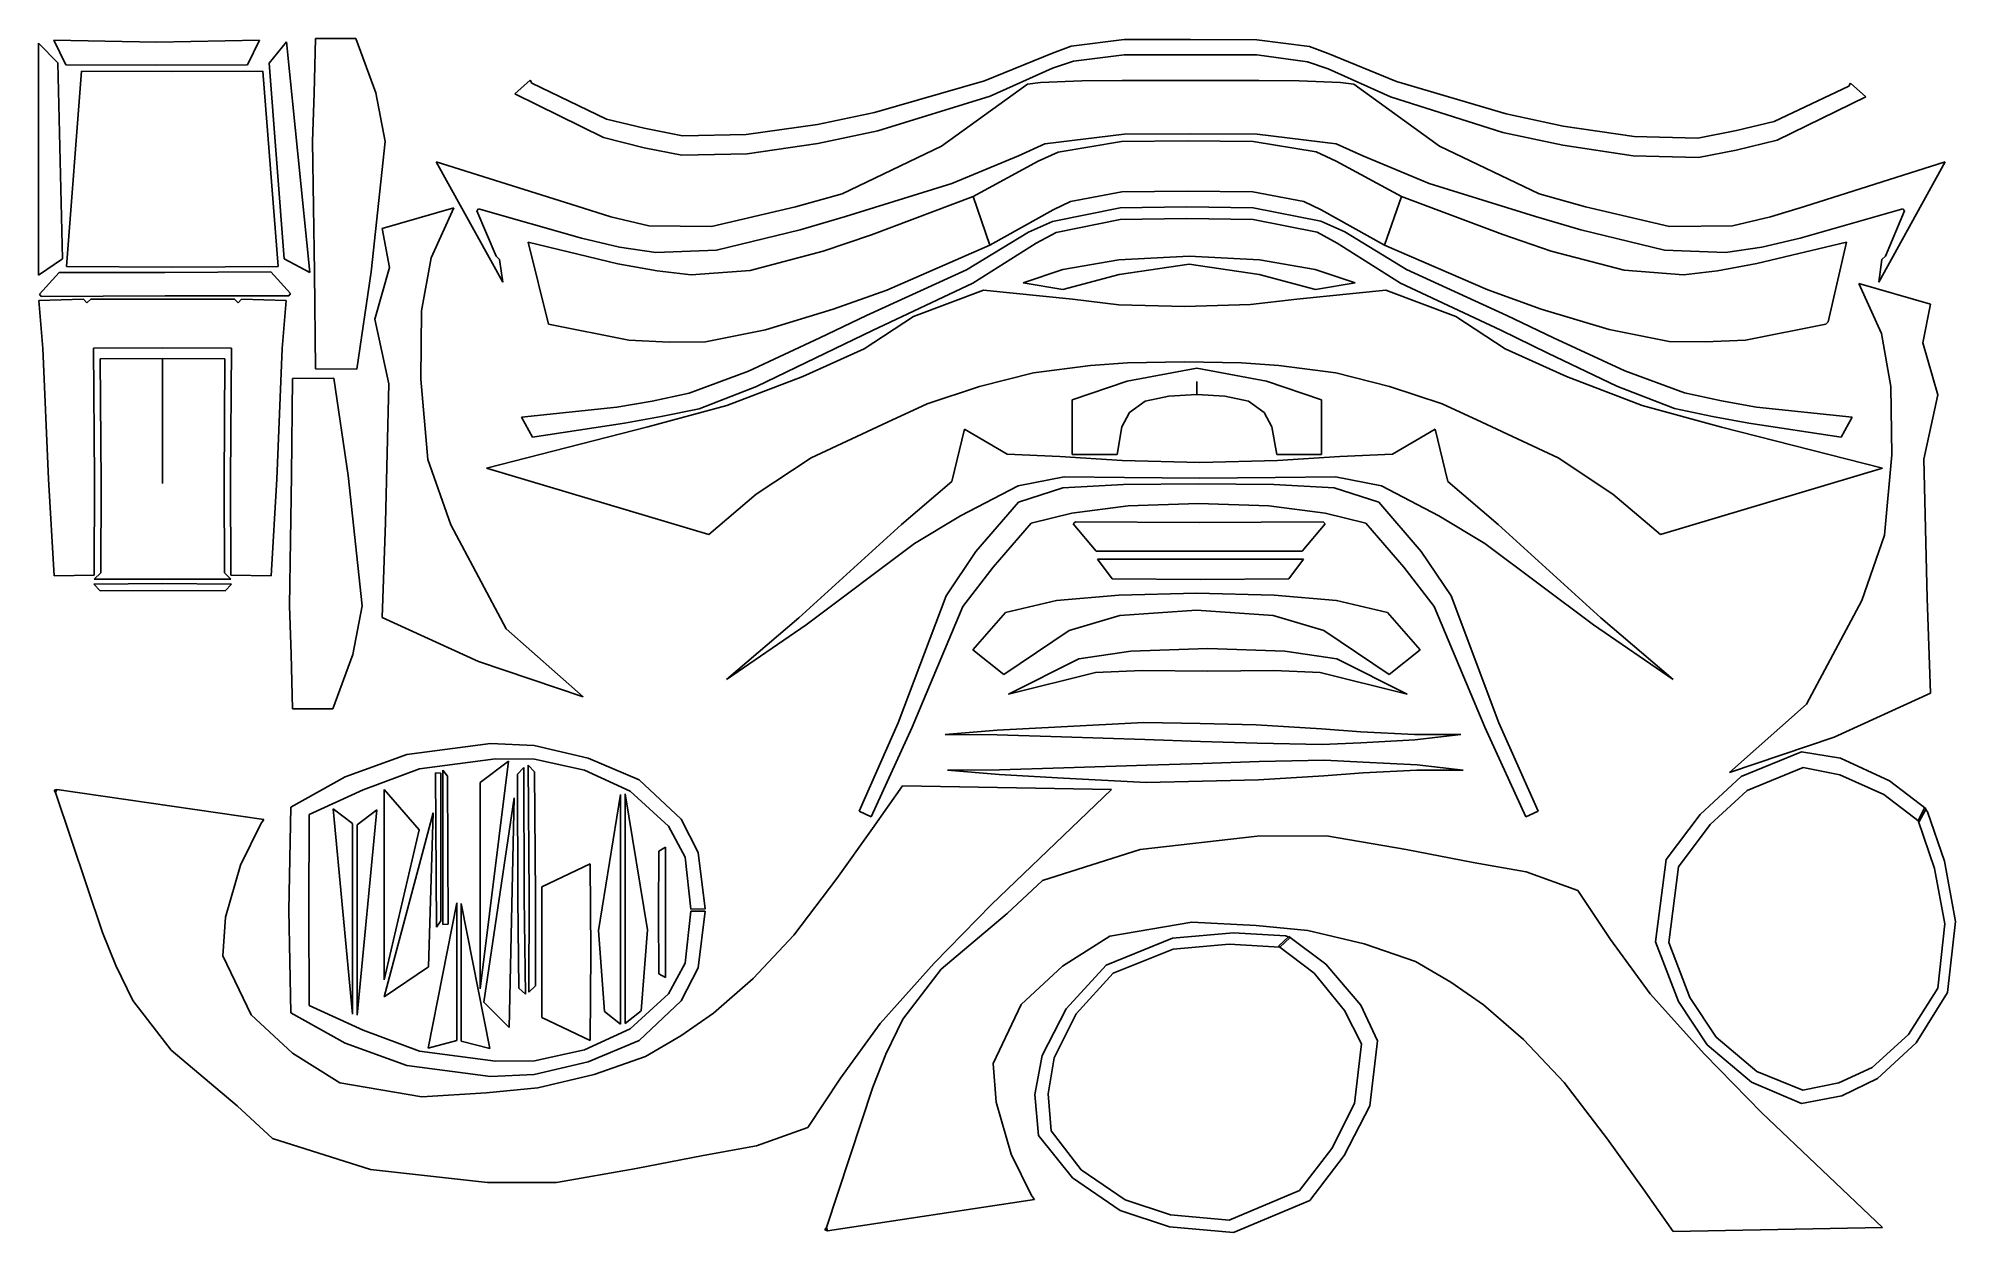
# Model space of a CAD drawing. Extents: x 2 to 1207, y 1 to 752.
import ezdxf

# ---------------------------------------------------------------- set-up
doc = ezdxf.new("R2010")
doc.units = 0

msp = doc.modelspace()

# ---------------------------------------------------------------- linework, layer by layer
at = {"layer": 'CutLine', "color": 8, "linetype": 'CONTINUOUS'}
for p, q in [((13.727747, 736.276398), (1.503684, 748.600555)), ((1.503684, 748.600555), (1.503684, 602.713719)), ((75.880804, 749.217521), (11.192014, 750.532103)), ((11.192014, 750.532103), (18.850086, 734.954346)), ((140.570117, 750.49616), (75.880804, 749.217521)), ((132.903985, 734.924183), (140.570117, 750.49616)), ((157.498151, 749.452456), (146.575668, 735.963371)), ((172.221324, 604.335912), (157.498151, 749.452456)), ((175.720618, 751.56308), (174.975516, 717.16555)), ((201.054576, 751.661287), (175.720618, 751.56308)), ((213.596575, 717.377644), (201.054576, 751.661287)), ((684.214959, 750.972755), (650.94867, 746.835082)), ((725.898432, 750.936961), (684.214959, 750.972755)), ((767.581822, 750.790463), (725.898432, 750.936961)), ((800.829707, 746.507299), (767.581822, 750.790463)), ((16.620349, 613.081245), (13.727747, 736.276398)), ((146.575668, 735.963371), (156.098572, 613.110629)), ((639.24277, 742.432877), (596.348492, 725.022137)), ((639.234108, 732.957168), (652.251388, 737.300574)), ((650.94867, 746.835082), (639.24277, 742.432877)), ((652.251388, 737.300574), (684.114135, 741.374657)), ((684.114135, 741.374657), (725.877509, 741.294432)), ((725.877509, 741.294432), (767.640673, 741.192017)), ((767.640673, 741.192017), (799.485292, 736.978259)), ((799.485292, 736.978259), (812.483485, 732.577948)), ((812.516257, 742.053929), (800.829707, 746.507299)), ((855.333942, 724.455718), (812.516257, 742.053929)), ((18.850044, 734.954346), (75.876818, 734.815044)), ((28.694788, 730.996222), (19.143574, 608.13782)), ((85.711506, 730.866921), (28.684731, 731.006223)), ((75.876818, 734.815044), (132.903985, 734.924183)), ((142.738672, 730.97606), (85.711506, 730.866921)), ((152.261577, 608.123319), (142.738672, 730.97606)), ((310.749099, 725.28415), (301.08755, 716.864942)), ((311.796445, 723.443367), (310.749099, 725.28415)), ((358.677581, 700.894751), (311.796445, 723.443367)), ((596.348492, 725.022137), (527.126149, 705.023648)), ((599.99429, 715.32767), (639.234108, 732.957168)), ((631.676682, 723.869311), (623.360558, 722.911983)), ((657.682484, 725.011493), (631.676682, 723.869311)), ((683.002623, 725.157023), (657.682484, 725.011493)), ((725.949396, 725.142253), (683.002623, 725.157023)), ((768.896168, 725.157009), (725.949396, 725.142253)), ((794.216142, 725.011482), (768.896168, 725.157009)), ((820.221931, 723.869309), (794.216142, 725.011482)), ((812.483485, 732.577948), (851.645792, 714.777292)), ((828.538172, 722.911983), (820.221931, 723.869309)), ((924.468215, 704.154531), (855.333942, 724.455718)), ((1140.950791, 723.443367), (1139.894575, 721.607603)), ((1150.570291, 714.97732), (1140.950791, 723.443367)), ((174.975516, 717.16555), (173.864027, 686.774239)), ((219.561202, 686.695626), (213.596575, 717.377644)), ((301.08755, 716.864942), (356.737854, 689.282787)), ((529.273381, 693.411884), (599.99429, 715.32767)), ((623.360558, 722.911983), (569.418026, 683.802897)), ((882.480589, 683.802563), (828.538172, 722.911983)), ((851.645792, 714.777292), (922.270188, 692.552273)), ((1139.894575, 721.607603), (1092.908801, 699.286089)), ((1094.786114, 687.667164), (1150.570291, 714.97732)), ((382.410194, 695.123419), (358.677581, 700.894751)), ((527.126149, 705.023648), (491.337138, 697.516803)), ((960.224038, 696.491166), (924.468215, 704.154531)), ((1092.908801, 699.286089), (1069.14072, 693.620517)), ((356.737854, 689.282787), (382.460032, 682.880016)), ((406.601897, 690.361307), (382.410194, 695.123419)), ((446.580818, 691.252006), (406.601897, 690.361307)), ((491.337138, 697.516803), (446.580818, 691.252006)), ((491.520951, 685.474289), (529.273381, 693.411884)), ((634.387288, 685.28208), (684.101827, 691.495612)), ((723.844951, 687.155894), (682.446794, 686.822913)), ((684.101827, 691.495612), (725.949392, 691.557124)), ((765.243223, 686.837439), (723.844951, 687.155894)), ((725.949392, 691.557124), (767.796796, 691.495605)), ((767.796796, 691.495605), (817.511335, 685.282074)), ((922.270188, 692.552273), (959.987547, 684.449553)), ((1004.952497, 690.030384), (960.224038, 696.491166)), ((1044.927155, 688.964565), (1004.952497, 690.030384)), ((1069.14072, 693.620517), (1044.927155, 688.964565)), ((1069.036049, 681.377526), (1094.786114, 687.667164)), ((173.864027, 686.774239), (175.080278, 604.664286)), ((210.801572, 604.794839), (219.561202, 686.695626)), ((382.460032, 682.880016), (406.159781, 678.205708)), ((406.159781, 678.205708), (447.180997, 679.080891)), ((447.180997, 679.080891), (491.520951, 685.474289)), ((569.418026, 683.802897), (506.846169, 653.987992)), ((575.934183, 660.357169), (617.728906, 677.816518)), ((617.728906, 677.816518), (634.387288, 685.28208)), ((642.708899, 680.184404), (630.140323, 674.457889)), ((682.446794, 686.822913), (642.708899, 680.184404)), ((804.983294, 680.212881), (765.243223, 686.837439)), ((817.553868, 674.490803), (804.983294, 680.212881)), ((817.511335, 685.282074), (834.169742, 677.816512)), ((834.169742, 677.816512), (875.964448, 660.357159)), ((945.052504, 653.987641), (882.480589, 683.802563)), ((959.987547, 684.449553), (1004.298998, 677.862016)), ((1004.298998, 677.862016), (1045.316042, 676.806792)), ((1045.316042, 676.806792), (1069.036049, 681.377526)), ((340.181983, 646.036058), (251.576678, 673.993106)), ((251.576678, 673.993106), (293.47201, 598.27609)), ((630.140323, 674.457889), (589.215548, 652.13706)), ((858.486614, 652.184399), (817.553868, 674.490803)), ((1200.441091, 674.03475), (1111.888407, 645.997489)), ((1158.597222, 598.30274), (1200.441091, 674.03475)), ((506.846169, 653.987992), (477.610517, 645.774809)), ((508.986663, 639.562411), (575.934183, 660.357169)), ((589.215548, 652.13706), (525.324232, 628.184155)), ((650.516315, 649.052403), (682.633803, 655.094667)), ((682.633803, 655.094667), (723.850348, 655.492823)), ((723.850348, 655.492823), (765.067191, 655.109138)), ((765.067191, 655.109138), (797.186952, 649.07816)), ((922.386377, 628.253959), (858.486614, 652.184399)), ((875.964448, 660.357159), (942.911918, 639.562047)), ((974.288195, 645.774719), (945.052504, 653.987641)), ((262.80837, 644.981182), (217.705758, 632.04821)), ((248.509919, 613.67064), (262.80837, 644.981182)), ((277.185462, 643.100023), (278.245367, 644.36629)), ((289.262108, 614.642368), (277.185462, 643.100023)), ((278.245367, 644.36629), (342.911294, 626.007862)), ((361.498726, 639.391759), (340.181983, 646.036058)), ((385.292753, 633.729837), (361.498726, 639.391759)), ((477.610517, 645.774809), (424.751718, 633.294966)), ((480.499083, 631.226298), (508.986663, 639.562411)), ((599.777543, 621.613177), (639.559043, 643.751684)), ((681.68569, 645.089585), (639.052574, 636.593471)), ((639.559043, 643.751684), (650.516315, 649.052403)), ((723.477828, 645.713626), (681.68569, 645.089585)), ((765.270082, 645.108517), (723.477828, 645.713626)), ((807.907026, 636.631608), (765.270082, 645.108517)), ((797.186952, 649.07816), (808.145948, 643.78129)), ((808.145948, 643.78129), (847.935408, 621.656789)), ((942.911918, 639.562047), (971.399621, 631.226209)), ((1027.173496, 633.288249), (974.288195, 645.774719)), ((1090.574453, 639.347648), (1066.771039, 633.689468)), ((1111.888407, 645.997489), (1090.574453, 639.347648)), ((1109.19105, 625.967477), (1173.839669, 644.386358)), ((1174.900814, 643.121127), (1162.827934, 614.661554)), ((1173.839669, 644.386358), (1174.900814, 643.121127)), ((217.705758, 632.04821), (222.393247, 607.621972)), ((424.751718, 633.294966), (385.292753, 633.729837)), ((427.990872, 618.407283), (480.499083, 631.226298)), ((525.324232, 628.184155), (495.033208, 617.79543)), ((624.113238, 629.880175), (585.165827, 606.174605)), ((639.052574, 636.593471), (624.113238, 629.880175)), ((628.931993, 622.922542), (641.488448, 629.660014)), ((641.488448, 629.660014), (681.71716, 637.736264)), ((681.71716, 637.736264), (723.479333, 638.353267)), ((723.479333, 638.353267), (765.241945, 637.75549)), ((765.241945, 637.75549), (805.474284, 629.697042)), ((805.474284, 629.697042), (818.033754, 622.965233)), ((822.849534, 629.925024), (807.907026, 636.631608)), ((861.807486, 606.236943), (822.849534, 629.925024)), ((952.680963, 617.875873), (922.386377, 628.253959)), ((971.399621, 631.226209), (1023.931911, 618.401459)), ((1066.771039, 633.689468), (1027.173496, 633.288249)), ((365.801233, 609.937564), (309.550292, 623.547705)), ((309.550292, 623.547705), (322.324868, 571.891808)), ((342.911294, 626.007862), (366.975903, 620.354311)), ((366.975903, 620.354311), (389.767456, 617.02389)), ((389.767456, 617.02389), (427.990872, 618.407283)), ((495.033208, 617.79543), (449.128293, 605.692343)), ((534.937414, 593.390882), (599.777543, 621.613177)), ((589.013288, 597.611108), (628.931993, 622.922542)), ((818.033754, 622.965233), (857.963802, 597.671742)), ((847.935408, 621.656789), (912.785399, 593.45731)), ((998.590166, 605.788976), (952.680963, 617.875873)), ((1023.931911, 618.401459), (1062.304162, 616.982036)), ((1062.304162, 616.982036), (1085.128263, 620.305847)), ((1138.348799, 623.547705), (1082.08428, 610.005289)), ((1085.128263, 620.305847), (1109.19105, 625.967477)), ((1126.927456, 573.415362), (1138.348799, 623.547705)), ((1.503684, 602.713719), (16.620349, 613.081245)), ((14.565424, 604.40456), (2.224261, 590.851152)), ((81.125647, 604.404235), (14.565424, 604.40456)), ((19.143574, 608.13782), (85.702498, 607.721792)), ((147.684727, 604.805762), (81.125647, 604.404235)), ((85.702498, 607.721792), (152.261577, 608.123319)), ((160.105771, 591.290716), (147.684727, 604.805762)), ((156.098572, 613.110629), (172.221324, 604.335912)), ((175.080278, 604.664286), (175.720618, 543.776516)), ((201.75057, 543.559167), (210.801572, 604.794839)), ((222.393247, 607.621972), (213.068844, 575.109386)), ((242.486239, 580.287772), (248.509919, 613.67064)), ((291.434377, 612.580091), (289.262108, 614.642368)), ((293.47201, 598.27609), (291.434377, 612.580091)), ((390.489724, 605.46891), (365.801233, 609.937564)), ((411.975115, 602.855603), (390.489724, 605.46891)), ((449.128293, 605.692343), (411.975115, 602.855603)), ((585.165827, 606.174605), (522.239898, 577.289947)), ((645.70487, 606.244561), (620.665412, 597.939332)), ((645.657197, 593.787809), (681.028568, 603.065632)), ((680.881728, 612.423487), (645.70487, 606.244561)), ((725.048172, 614.66019), (680.881728, 612.423487)), ((681.028568, 603.065632), (725.048174, 609.565617)), ((769.214457, 612.423518), (725.048172, 614.66019)), ((725.048174, 609.565617), (769.067645, 603.065382)), ((769.067645, 603.065382), (804.439107, 593.787774)), ((804.391473, 606.24457), (769.214457, 612.423518)), ((829.430778, 597.939332), (804.391473, 606.24457)), ((924.746504, 577.380709), (861.807486, 606.236943)), ((1035.809504, 602.95308), (998.590166, 605.788976)), ((1057.348072, 605.557752), (1035.809504, 602.95308)), ((1082.08428, 610.005289), (1057.348072, 605.557752)), ((1160.65507, 612.600435), (1158.597222, 598.30274)), ((1162.827934, 614.661554), (1160.65507, 612.600435)), ((2.224261, 590.851152), (3.313257, 589.411406)), ((159.02603, 589.841234), (160.105771, 591.290716)), ((501.342192, 581.308611), (534.937414, 593.390882)), ((525.979838, 567.974151), (589.013288, 597.611108)), ((595.731124, 593.240549), (551.764454, 576.85643)), ((651.708598, 587.63987), (595.731124, 593.240549)), ((620.665412, 597.939332), (645.657197, 593.787809)), ((848.704207, 593.239983), (792.726671, 587.639932)), ((804.439107, 593.787774), (829.430778, 597.939332)), ((892.670104, 576.853885), (848.704207, 593.239983)), ((857.963802, 597.671742), (921.010671, 568.063214)), ((912.785399, 593.45731), (946.384845, 581.386848)), ((1191.123833, 584.534423), (1146.021237, 597.467332)), ((1146.021237, 597.467332), (1160.319736, 566.156771)), ((29.958368, 587.623633), (1.818696, 586.83532)), ((1.818696, 586.83532), (4.424441, 556.535549)), ((3.313257, 589.411406), (81.168838, 589.795714)), ((31.993926, 585.421611), (29.958368, 587.623633)), ((34.483528, 587.740065), (31.993926, 585.421611)), ((79.609138, 587.644463), (34.483528, 587.740065)), ((124.734911, 587.740063), (79.609138, 587.644463)), ((81.168838, 589.795714), (159.02603, 589.841234)), ((127.224674, 585.421616), (124.734911, 587.740063)), ((129.260068, 587.623644), (127.224674, 585.421616)), ((157.399904, 586.835325), (129.260068, 587.623644)), ((154.794002, 556.535548), (157.399904, 586.835325)), ((241.947729, 537.335986), (242.486239, 580.287772)), ((458.657508, 568.459619), (501.342192, 581.308611)), ((680.817641, 584.193094), (651.708598, 587.63987)), ((722.217619, 582.996977), (680.817641, 584.193094)), ((763.617584, 584.193328), (722.217619, 582.996977)), ((792.726671, 587.639932), (763.617584, 584.193328)), ((946.384845, 581.386848), (989.074078, 568.552894)), ((1186.43636, 560.108201), (1191.123833, 584.534423)), ((213.068844, 575.109386), (221.892644, 534.497613)), ((322.324868, 571.891808), (372.809944, 561.799195)), ((420.955721, 560.88603), (458.657508, 568.459619)), ((522.239898, 577.289947), (492.762277, 563.268908)), ((496.368057, 553.697674), (525.979838, 567.974151)), ((551.764454, 576.85643), (520.684942, 556.462103)), ((923.748716, 556.458124), (892.670104, 576.853885)), ((921.010671, 568.063214), (950.628911, 553.800083)), ((954.230424, 563.372922), (924.746504, 577.380709)), ((989.074078, 568.552894), (1026.778502, 560.992599)), ((1074.935931, 561.899866), (1125.433178, 571.913189)), ((1125.433178, 571.913189), (1126.927456, 573.415362)), ((4.424441, 556.535549), (7.845738, 474.487868)), ((36.280958, 556.841089), (79.60914, 557.036532)), ((36.893423, 474.583307), (36.280958, 556.841089)), ((79.60914, 557.036532), (122.937483, 556.841094)), ((122.937483, 556.841094), (122.325186, 474.583295)), ((151.372868, 474.487882), (154.794002, 556.535548)), ((372.809944, 561.799195), (398.160389, 560.713123)), ((398.160389, 560.713123), (420.955721, 560.88603)), ((492.762277, 563.268908), (447.94758, 542.477617)), ((520.684942, 556.462103), (482.077358, 539.04006)), ((962.354286, 539.031621), (923.748716, 556.458124)), ((999.055801, 542.601163), (954.230424, 563.372922)), ((1026.778502, 560.992599), (1049.574365, 560.822709)), ((1049.574365, 560.822709), (1074.935931, 561.899866)), ((1160.319736, 566.156771), (1166.34341, 532.773969)), ((1195.760729, 527.595576), (1186.43636, 560.108201)), ((79.61959, 550.266256), (40.391713, 550.099082)), ((40.391713, 550.099082), (40.96809, 471.901566)), ((118.822402, 550.099082), (79.594201, 550.266256)), ((79.594201, 550.266256), (79.607057, 471.835358)), ((79.607057, 471.835358), (79.61959, 550.266256)), ((118.246024, 471.901554), (118.822402, 550.099082)), ((175.720618, 543.776516), (201.75057, 543.559167)), ((447.94758, 542.477617), (410.666488, 528.625945)), ((453.112851, 532.728326), (496.368057, 553.697674)), ((627.126048, 541.245148), (663.017487, 545.88758)), ((663.017487, 545.88758), (686.37949, 547.627018)), ((729.918503, 544.181104), (686.157637, 536.121196)), ((686.37949, 547.627018), (722.217716, 548.328492)), ((722.217716, 548.328492), (758.056214, 547.633271)), ((773.679209, 536.120867), (729.918503, 544.181104)), ((758.056214, 547.633271), (781.418566, 545.897696)), ((781.418566, 545.897696), (817.310323, 541.259038)), ((950.628911, 553.800083), (993.893595, 532.850183)), ((1036.443959, 528.723995), (999.055801, 542.601163)), ((161.273302, 537.834286), (160.632861, 476.946535)), ((187.303267, 538.051664), (161.273302, 537.834286)), ((196.3543, 476.815988), (187.303267, 538.051664)), ((221.892644, 534.497613), (219.799707, 447.170693)), ((246.48631, 486.745707), (241.947729, 537.335986)), ((416.955388, 518.76862), (453.112851, 532.728326)), ((482.077358, 539.04006), (434.460364, 520.730876)), ((560.257407, 521.814129), (593.333183, 532.783892)), ((593.333183, 532.783892), (627.126048, 541.245148)), ((686.157637, 536.121196), (651.526754, 524.377524)), ((729.864195, 527.621702), (729.918501, 535.796168)), ((729.918501, 535.796168), (729.972805, 527.621702)), ((808.310239, 524.377524), (773.679209, 536.120867)), ((817.310323, 541.259038), (851.103151, 532.798155)), ((851.103151, 532.798155), (884.178519, 521.827202)), ((1009.968523, 520.714772), (962.354286, 539.031621)), ((993.893595, 532.850183), (1030.118737, 518.881208)), ((1166.34341, 532.773969), (1166.882037, 489.822472)), ((365.317677, 519.685994), (305.182551, 513.453225)), ((387.335002, 523.549401), (365.317677, 519.685994)), ((434.460364, 520.730876), (384.71733, 507.290797)), ((410.666488, 528.625945), (387.335002, 523.549401)), ((393.053956, 513.769869), (416.955388, 518.76862)), ((535.298063, 510.323335), (560.257407, 521.814129)), ((651.526754, 524.377524), (651.569174, 489.971951)), ((687.52121, 516.305575), (697.371745, 523.540842)), ((697.371745, 523.540842), (712.256508, 526.63068)), ((712.256508, 526.63068), (729.864195, 527.621702)), ((729.972805, 527.621702), (747.580331, 526.630674)), ((747.580331, 526.630674), (762.465253, 523.540832)), ((762.465253, 523.540832), (772.31579, 516.305567)), ((808.267835, 489.971951), (808.310239, 524.377524)), ((884.178519, 521.827202), (909.135601, 510.328312)), ((1059.708959, 507.265434), (1009.968523, 520.714772)), ((1030.118737, 518.881208), (1054.074142, 513.854393)), ((1059.817511, 523.622315), (1036.443959, 528.723995)), ((1081.857242, 519.733439), (1059.817511, 523.622315)), ((1141.986204, 513.438463), (1081.857242, 519.733439)), ((1186.936941, 486.9838), (1195.760729, 527.595576)), ((384.71733, 507.290797), (283.294141, 481.454103)), ((305.182551, 513.453225), (312.151971, 500.79686)), ((312.151971, 500.79686), (370.100531, 509.617546)), ((370.100531, 509.617546), (393.053956, 513.769869)), ((487.322521, 487.840598), (535.298063, 510.323335)), ((679.719753, 490.058355), (682.686165, 507.358564)), ((682.686165, 507.358564), (687.52121, 516.305575)), ((772.31579, 516.305567), (777.150836, 507.358557)), ((777.150836, 507.358557), (780.117093, 490.058347)), ((909.135601, 510.328312), (957.104902, 487.83918)), ((1054.074142, 513.854393), (1077.060054, 509.671742)), ((1161.090965, 481.454103), (1059.708959, 507.265434)), ((1077.060054, 509.671742), (1134.99702, 500.79686)), ((1134.99702, 500.79686), (1141.986204, 513.438463)), ((583.844791, 505.837121), (575.83775, 472.975261)), ((610.704814, 490.223397), (583.844791, 505.837121)), ((879.698587, 505.836961), (852.838481, 490.223592)), ((887.70526, 472.975039), (879.698587, 505.836961)), ((260.911345, 445.768726), (246.48631, 486.745707)), ((452.917546, 465.045289), (487.322521, 487.840598)), ((643.672556, 488.744443), (610.704814, 490.223397)), ((683.01323, 486.176727), (643.672556, 488.744443)), ((651.569174, 489.971951), (679.719753, 490.058355)), ((731.771659, 484.947927), (683.01323, 486.176727)), ((780.530102, 486.176634), (731.771659, 484.947927)), ((780.117093, 490.058347), (808.267835, 489.971951)), ((819.87072, 488.744675), (780.530102, 486.176634)), ((852.838481, 490.223592), (819.87072, 488.744675)), ((957.104902, 487.83918), (991.50552, 465.037281)), ((1166.882037, 489.822472), (1162.343389, 439.231876)), ((1189.029838, 399.656879), (1186.936941, 486.9838)), ((7.845738, 474.487868), (11.366125, 413.6986)), ((36.683235, 414.116381), (36.893423, 474.583307)), ((40.96809, 471.901566), (40.746547, 415.499622)), ((118.467568, 415.49961), (118.246024, 471.901554)), ((122.325186, 474.583295), (122.53537, 414.116373)), ((147.852315, 413.698604), (151.372868, 474.487882)), ((160.632861, 476.946535), (159.416779, 394.836559)), ((205.113816, 394.914894), (196.3543, 476.815988)), ((283.294141, 481.454103), (423.046974, 439.595834)), ((575.83775, 472.975261), (544.167918, 446.064345)), ((581.403393, 451.368803), (617.54454, 470.284573)), ((617.54454, 470.284573), (646.441573, 475.978877)), ((683.693409, 471.062066), (645.690155, 469.10821)), ((646.441573, 475.978877), (684.492513, 475.541933)), ((730.973271, 471.530781), (683.693409, 471.062066)), ((684.492513, 475.541933), (731.771671, 475.006998)), ((778.25299, 471.06176), (730.973271, 471.530781)), ((731.771671, 475.006998), (779.050691, 475.541898)), ((816.256199, 469.10821), (778.25299, 471.06176)), ((779.050691, 475.541898), (817.101566, 475.979104)), ((817.101566, 475.979104), (845.998722, 470.284595)), ((845.998722, 470.284595), (882.139496, 451.368662)), ((919.374896, 446.063894), (887.70526, 472.975039)), ((1021.3696, 439.579013), (1161.090965, 481.454103)), ((423.046974, 439.595834), (452.917546, 465.045289)), ((617.710184, 459.911207), (591.045154, 429.041075)), ((645.690155, 469.10821), (617.710184, 459.911207)), ((686.775849, 457.68763), (730.973261, 459.193089)), ((730.973261, 459.193089), (775.17051, 457.687559)), ((844.236265, 459.910985), (816.256199, 469.10821)), ((870.901404, 429.041284), (844.236265, 459.910985)), ((991.50552, 465.037281), (1021.3696, 439.579013)), ((219.799707, 447.170693), (217.705758, 387.488906)), ((544.167918, 446.064345), (479.624002, 387.204731)), ((552.477294, 434.047328), (581.403393, 451.368803)), ((601.891257, 419.168275), (625.744351, 446.80333)), ((625.744351, 446.80333), (651.349265, 453.154682)), ((651.349265, 453.154682), (686.775849, 457.68763)), ((653.515338, 447.628113), (652.229148, 446.454982)), ((652.229148, 446.454982), (666.565465, 429.195094)), ((731.371228, 447.312789), (653.515338, 447.628113)), ((809.227898, 447.601534), (731.371228, 447.312789)), ((775.17051, 457.687559), (810.597263, 453.154678)), ((796.158185, 429.194557), (810.512518, 446.429829)), ((810.512518, 446.429829), (809.227898, 447.601534)), ((810.597263, 453.154678), (836.202038, 446.803362)), ((836.202038, 446.803362), (860.055351, 419.16843)), ((882.139496, 451.368662), (911.065627, 434.046712)), ((983.918124, 387.203525), (919.374896, 446.063894)), ((295.706877, 380.398747), (260.911345, 445.768726)), ((484.176168, 382.897597), (552.477294, 434.047328)), ((911.065627, 434.046712), (979.365939, 382.896527)), ((1162.343389, 439.231876), (1147.918325, 398.254913)), ((591.045154, 429.041075), (572.185297, 401.093651)), ((666.565465, 429.195094), (731.361737, 429.215791)), ((732.179112, 424.146394), (667.382841, 424.125698)), ((667.382841, 424.125698), (676.582034, 411.726032)), ((731.363899, 429.21579), (796.156023, 429.195094)), ((796.973398, 424.125698), (732.181275, 424.146394)), ((787.795409, 411.700386), (796.973398, 424.125698)), ((889.761321, 401.093573), (870.901404, 429.041284)), ((11.366125, 413.6986), (36.683235, 414.116381)), ((40.746547, 415.499622), (36.66232, 411.512045)), ((36.66232, 411.512045), (79.606174, 411.538176)), ((79.60326, 411.538258), (122.550027, 411.512037)), ((122.550027, 411.512037), (118.465797, 415.499611)), ((122.53537, 414.116373), (147.852315, 413.698604)), ((582.80294, 394.417931), (601.891257, 419.168275)), ((676.582034, 411.726032), (732.191425, 411.286167)), ((732.191425, 411.286167), (787.799528, 411.699465)), ((860.055351, 419.16843), (879.143922, 394.417886)), ((79.668366, 408.788544), (36.340928, 408.468179)), ((36.340928, 408.468179), (40.441292, 404.221853)), ((40.441292, 404.221853), (79.668384, 404.521094)), ((122.995966, 408.468179), (79.668366, 408.788544)), ((79.668384, 404.521094), (118.895799, 404.221818)), ((118.895799, 404.221818), (122.995966, 408.468179)), ((572.185297, 401.093651), (542.149532, 321.22381)), ((641.658205, 398.175651), (609.517248, 390.691046)), ((680.935985, 401.571987), (641.658205, 398.175651)), ((729.697199, 402.685299), (680.935985, 401.571987)), ((778.458397, 401.571765), (729.697199, 402.685299)), ((817.73623, 398.175649), (778.458397, 401.571765)), ((849.877189, 390.691124), (817.73623, 398.175649)), ((919.797822, 321.224413), (889.761321, 401.093573)), ((1147.918325, 398.254913), (1113.122638, 332.885007)), ((1191.123833, 339.975047), (1189.029838, 399.656879)), ((159.416779, 394.836559), (160.528149, 364.445262)), ((199.149208, 364.233192), (205.113816, 394.914894)), ((217.705758, 387.488906), (278.276582, 359.730911)), ((479.624002, 387.204731), (434.216525, 348.417273)), ((550.872896, 318.490396), (582.80294, 394.417931)), ((609.517248, 390.691046), (589.127346, 367.249746)), ((649.672651, 379.277313), (681.44171, 388.675168)), ((681.44171, 388.675168), (729.697198, 392.170232)), ((729.697198, 392.170232), (777.952667, 388.674947)), ((777.952667, 388.674947), (809.721808, 379.2773)), ((870.267145, 367.249731), (849.877189, 390.691124)), ((879.143922, 394.417886), (911.074433, 318.490865)), ((1029.325252, 348.41573), (983.918124, 387.203525)), ((343.969161, 337.625275), (295.706877, 380.398747)), ((434.216525, 348.417273), (484.176168, 382.897597)), ((608.568212, 351.73632), (649.672651, 379.277313)), ((809.721808, 379.2773), (850.826291, 351.73632)), ((979.365939, 382.896527), (1029.325252, 348.41573)), ((160.528149, 364.445262), (161.273302, 330.047733)), ((186.607367, 329.949544), (199.149208, 364.233192)), ((589.127346, 367.249746), (608.568212, 351.73632)), ((688.486328, 366.323426), (655.701227, 361.555836)), ((736.84176, 367.923382), (688.486328, 366.323426)), ((785.197183, 366.323291), (736.84176, 367.923382)), ((817.982331, 361.555884), (785.197183, 366.323291)), ((850.826291, 351.73632), (870.267145, 367.249731)), ((278.276582, 359.730911), (343.969161, 337.625275)), ((655.701227, 361.555836), (611.572405, 339.178878)), ((611.572405, 339.178878), (666.147391, 352.8323)), ((666.147391, 352.8323), (695.428146, 354.193945)), ((695.428146, 354.193945), (736.841781, 353.646431)), ((736.841781, 353.646431), (778.255406, 354.194099)), ((778.255406, 354.194099), (807.536178, 352.832311)), ((807.536178, 352.832311), (862.111162, 339.178878)), ((862.111162, 339.178878), (817.982331, 361.555884)), ((1130.552932, 312.217465), (1191.123833, 339.975047)), ((161.273302, 330.047733), (186.607367, 329.949544)), ((1113.122638, 332.885007), (1064.860434, 290.111776)), ((542.149532, 321.22381), (517.506517, 265.747865)), ((525.094391, 262.212533), (550.872896, 318.490396)), ((604.267566, 316.627186), (571.711626, 313.938868)), ((571.711626, 313.938868), (604.412901, 313.667946)), ((644.55127, 318.818364), (604.267566, 316.627186)), ((604.412901, 313.667946), (644.860594, 312.514388)), ((696.569361, 321.55262), (644.55127, 318.818364)), ((732.084644, 320.760225), (696.569361, 321.55262)), ((767.161473, 319.973608), (732.084644, 320.760225)), ((808.270019, 317.414339), (767.161473, 319.973608)), ((832.963213, 315.637153), (808.270019, 317.414339)), ((866.842774, 313.848601), (832.963213, 315.637153)), ((895.830294, 313.938868), (866.842774, 313.848601)), ((867.002055, 310.619024), (895.830294, 313.938868)), ((911.074433, 318.490865), (936.853357, 262.213203)), ((944.441293, 265.748674), (919.797822, 321.224413)), ((285.811861, 308.265698), (233.289574, 301.298956)), ((313.259049, 306.977647), (285.811861, 308.265698)), ((347.164344, 298.929439), (313.259049, 306.977647)), ((644.860594, 312.514388), (697.097559, 310.785596)), ((697.097559, 310.785596), (732.222681, 309.589305)), ((732.222681, 309.589305), (767.730269, 308.374951)), ((767.730269, 308.374951), (808.750781, 307.608578)), ((808.750781, 307.608578), (833.000895, 308.753187)), ((833.000895, 308.753187), (867.002055, 310.619024)), ((1064.860434, 290.111776), (1130.552932, 312.217465)), ((1110.165324, 303.112418), (1072.039283, 287.528253)), ((1134.596784, 299.110671), (1110.165324, 303.112418)), ((233.289574, 301.298956), (194.456893, 287.322143)), ((205.777864, 279.024297), (241.074606, 292.349327)), ((241.074606, 292.349327), (288.94299, 298.527096)), ((254.636373, 289.664648), (251.242364, 289.819357)), ((251.242364, 289.819357), (251.768641, 192.840796)), ((254.636373, 196.661427), (254.636373, 289.664648)), ((258.689772, 287.701512), (255.801485, 291.506921)), ((255.801485, 291.506921), (255.801485, 194.514923)), ((297.203811, 297.210634), (279.313883, 283.680964)), ((279.313883, 153.892364), (297.203811, 297.210634)), ((288.94299, 298.527096), (313.532792, 298.433556)), ((306.802305, 293.261374), (302.689912, 289.026852)), ((307.053862, 211.001681), (306.802305, 293.261374)), ((313.543857, 290.504653), (309.387063, 294.695754)), ((309.387063, 294.695754), (309.999527, 212.437971)), ((313.532792, 298.433556), (344.913124, 291.402356)), ((314.124332, 212.307167), (313.543857, 290.504653)), ((344.913124, 291.402356), (373.71015, 278.323102)), ((379.301608, 285.485229), (347.164344, 298.929439)), ((605.836088, 291.690101), (573.135154, 291.419446)), ((573.135154, 291.419446), (605.690758, 288.731021)), ((646.283824, 292.844108), (605.836088, 291.690101)), ((698.520924, 294.573159), (646.283824, 292.844108)), ((733.646035, 295.768974), (698.520924, 294.573159)), ((769.153666, 296.98317), (733.646035, 295.768974)), ((810.174318, 297.74917), (769.153666, 296.98317)), ((809.693315, 287.943582), (834.386485, 289.720535)), ((834.424141, 296.604662), (810.174318, 297.74917)), ((834.386485, 289.720535), (868.266055, 291.509391)), ((868.425324, 294.73913), (834.424141, 296.604662)), ((868.266055, 291.509391), (897.253579, 291.419446)), ((897.253579, 291.419446), (868.425324, 294.73913)), ((1076.012208, 278.747284), (1111.084592, 293.082678)), ((1111.084592, 293.082678), (1134.119617, 288.448198)), ((1165.361395, 284.808085), (1134.596784, 299.110671)), ((13.101501, 279.425843), (11.372073, 278.900564)), ((11.372073, 278.900564), (12.37671, 277.481465)), ((12.37671, 277.481465), (41.892385, 189.383102)), ((143.235252, 260.358144), (13.101501, 279.425843)), ((194.456893, 287.322143), (160.181835, 268.213343)), ((171.685708, 263.575766), (205.777864, 279.024297)), ((218.915215, 279.42909), (218.915215, 159.59121)), ((241.016285, 254.031616), (218.915215, 279.42909)), ((259.194598, 194.688112), (258.689772, 287.701512)), ((279.313883, 283.680964), (279.313883, 153.892364)), ((302.689912, 289.026852), (302.930662, 210.82757)), ((373.71015, 278.323102), (397.78782, 256.228152)), ((405.57216, 260.59335), (379.301608, 285.485229)), ((544.769984, 281.570572), (525.950508, 254.750658)), ((676.275765, 279.425843), (544.769984, 281.570572)), ((600.749095, 207.036216), (676.275765, 279.425843)), ((605.690758, 288.731021), (645.974495, 286.539969)), ((645.974495, 286.539969), (697.992579, 283.806141)), ((697.992579, 283.806141), (733.507909, 284.598216)), ((733.507909, 284.598216), (768.584771, 285.384518)), ((768.584771, 285.384518), (809.693315, 287.943582)), ((1072.039283, 287.528253), (1046.392841, 263.585311)), ((1052.711634, 257.404404), (1076.012208, 278.747284)), ((1134.119617, 288.448198), (1161.868152, 276.242627)), ((1188.376431, 267.184444), (1165.361395, 284.808085)), ((160.181835, 268.213343), (158.925736, 203.52339)), ((199.037728, 257.875405), (186.779624, 267.262404)), ((186.779624, 267.262404), (199.037728, 138.037525)), ((214.254674, 266.550782), (201.97483, 257.18046)), ((201.97483, 137.352339), (214.254674, 266.550782)), ((300.655244, 273.99685), (281.68471, 145.5856)), ((297.42607, 129.596749), (300.655244, 273.99685)), ((367.509175, 276.153349), (353.647374, 190.747862)), ((367.509175, 131.717146), (367.509175, 276.153349)), ((384.447418, 191.164993), (370.535128, 276.574205)), ((370.535128, 276.574205), (370.535128, 132.143682)), ((517.506517, 265.747865), (525.094391, 262.212533)), ((936.853357, 262.213203), (944.441293, 265.748674)), ((1161.868152, 276.242627), (1184.155646, 259.148602)), ((1187.487751, 267.860163), (1183.351071, 259.780704)), ((1184.155646, 259.148602), (1188.376431, 267.184444)), ((1189.302138, 265.214135), (1187.487751, 267.860163)), ((1199.969945, 234.234734), (1189.302138, 265.214135)), ((128.619953, 231.685298), (141.349994, 257.762772)), ((141.349994, 257.762772), (143.235252, 260.358144)), ((171.570052, 203.523495), (171.685708, 263.575766)), ((199.037728, 138.037525), (199.037728, 257.875405)), ((201.97483, 257.18046), (201.97483, 137.352339)), ((249.814343, 264.680352), (218.855691, 148.920512)), ((218.915215, 159.59121), (241.016285, 254.031616)), ((246.809408, 167.746928), (249.814343, 264.680352)), ((397.78782, 256.228152), (408.284631, 236.871952)), ((416.326396, 239.780968), (405.57216, 260.59335)), ((525.950508, 254.750658), (503.620526, 223.375189)), ((1046.392841, 263.585311), (1024.914984, 235.289238)), ((1032.662669, 230.692649), (1052.711634, 257.404404)), ((1183.351071, 259.780704), (1193.702063, 229.723949)), ((395.738335, 243.039904), (391.604787, 240.644676)), ((395.725982, 202.04042), (395.738335, 243.039904)), ((694.315357, 241.617081), (632.874672, 222.024727)), ((767.90237, 249.918568), (694.315357, 241.617081)), ((811.343727, 250.126132), (767.90237, 249.918568)), ((861.406423, 241.541173), (811.343727, 250.126132)), ((903.601509, 233.496257), (861.406423, 241.541173)), ((119.240501, 198.950202), (128.619953, 231.685298)), ((348.471855, 232.609943), (318.129788, 218.020633)), ((348.890226, 177.003276), (348.471855, 232.609943)), ((391.604787, 240.644676), (391.462284, 202.040165)), ((408.284631, 236.871952), (411.740656, 204.163806)), ((420.754166, 204.210399), (416.326396, 239.780968)), ((936.991324, 227.511208), (903.601509, 233.496257)), ((1024.914984, 235.289238), (1018.298764, 183.621255)), ((1026.576729, 183.163014), (1032.662669, 230.692649)), ((1193.702063, 229.723949), (1200.164215, 194.893044)), ((1206.995101, 196.370565), (1199.969945, 234.234734)), ((318.129788, 218.020633), (318.106253, 177.021154)), ((503.620526, 223.375189), (476.46529, 187.633917)), ((632.874672, 222.024727), (610.589324, 201.396083)), ((969.40072, 215.916949), (936.991324, 227.511208)), ((264.684739, 207.973328), (246.634054, 116.738619)), ((264.684739, 121.426739), (264.684739, 207.973328)), ((267.277137, 207.612394), (267.277137, 121.061528)), ((285.306713, 116.36174), (267.277137, 207.612394)), ((302.930662, 210.82757), (303.600005, 154.429163)), ((307.776858, 150.538716), (307.053862, 211.001681)), ((309.999527, 212.437971), (309.911429, 151.970744)), ((314.047195, 155.904841), (314.124332, 212.307167)), ((564.791369, 170.130423), (600.749095, 207.036216)), ((990.074906, 185.022894), (969.40072, 215.916949)), ((117.544897, 174.732672), (119.240501, 198.950202)), ((158.925736, 203.52339), (160.181835, 138.833635)), ((171.686528, 143.471226), (171.570052, 203.523495)), ((251.768641, 192.840796), (254.636373, 196.661427)), ((255.801485, 194.514923), (259.194598, 194.688112)), ((391.462284, 202.040165), (391.604554, 163.435188)), ((395.738335, 161.040827), (395.725982, 202.04042)), ((411.741444, 202.883722), (408.285241, 170.175769)), ((411.740656, 204.163806), (420.754166, 204.210399)), ((420.754955, 202.837366), (411.741444, 202.883722)), ((416.326937, 167.266678), (420.754955, 202.837366)), ((610.589324, 201.396083), (569.13655, 166.261562)), ((675.180916, 187.151125), (726.703475, 195.932647)), ((726.703475, 195.932647), (767.107427, 193.726464)), ((767.107427, 193.726464), (799.663745, 190.638918)), ((1200.164215, 194.893044), (1195.813089, 154.498004)), ((1201.84788, 151.77963), (1206.995101, 196.370565)), ((41.892385, 189.383102), (50.133497, 168.631372)), ((353.647374, 190.747862), (357.429914, 139.63025)), ((380.614275, 140.058186), (384.447418, 191.164993)), ((476.46529, 187.633917), (450.854898, 160.532876)), ((645.526096, 168.288545), (675.180916, 187.151125)), ((714.556828, 185.84907), (672.98671, 168.91426)), ((752.916265, 189.252314), (714.556828, 185.84907)), ((714.968083, 178.872514), (750.255031, 182.003031)), ((750.255031, 182.003031), (781.987289, 180.105658)), ((785.621875, 187.296892), (752.916265, 189.252314)), ((787.770168, 186.934081), (781.163273, 180.710099)), ((781.987289, 180.105658), (788.658591, 186.26162)), ((788.658591, 186.26162), (785.621875, 187.296892)), ((810.927784, 169.49822), (787.770168, 186.934081)), ((799.663745, 190.638918), (835.093149, 182.360766)), ((835.093149, 182.360766), (867.444284, 171.075147)), ((1014.998522, 150.775463), (990.074906, 185.022894)), ((1018.298764, 183.621255), (1032.678447, 145.927689)), ((1039.804483, 148.489003), (1026.576729, 183.163014)), ((135.258986, 137.726028), (117.544897, 174.732672)), ((318.106253, 177.021154), (318.107423, 136.021559)), ((348.471855, 121.3981), (348.890226, 177.003276)), ((408.285241, 170.175769), (397.788037, 150.819669)), ((530.754897, 132.128566), (564.791369, 170.130423)), ((672.98671, 168.91426), (647.75352, 141.461797)), ((677.2261, 163.831398), (714.968083, 178.872514)), ((781.163273, 180.710099), (803.61532, 163.832782)), ((832.967853, 143.705607), (810.927784, 169.49822)), ((867.444284, 171.075147), (889.610515, 158.069409)), ((50.133497, 168.631372), (60.903114, 146.671672)), ((218.855691, 148.920512), (246.809408, 167.746928)), ((391.604554, 163.435188), (395.738335, 161.040827)), ((405.572372, 146.454397), (416.326937, 167.266678)), ((450.854898, 160.532876), (425.938978, 138.666273)), ((569.13655, 166.261562), (545.05608, 134.825001)), ((619.519819, 144.082409), (645.526096, 168.288545)), ((654.001382, 138.247179), (677.2261, 163.831398)), ((803.61532, 163.832782), (822.825335, 140.382112)), ((889.610515, 158.069409), (910.201314, 143.947597)), ((60.903114, 146.671672), (84.958485, 115.390077)), ((281.68471, 145.5856), (297.42607, 129.596749)), ((303.600005, 154.429163), (307.776858, 150.538716)), ((309.911429, 151.970744), (314.047195, 155.904841)), ((397.788037, 150.819669), (373.71022, 128.72527)), ((379.301662, 121.562929), (405.572372, 146.454397)), ((1049.140148, 112.86829), (1014.998522, 150.775463)), ((1032.678447, 145.927689), (1050.849894, 118.781906)), ((1056.520074, 123.517244), (1039.804483, 148.489003)), ((1195.813089, 154.498004), (1177.407014, 125.254933)), ((1182.181869, 120.099879), (1201.84788, 151.77963)), ((161.332284, 113.592043), (135.258986, 137.726028)), ((160.181835, 138.833635), (194.458124, 119.725452)), ((205.779053, 128.02334), (171.686528, 143.471226)), ((318.107423, 136.021559), (348.471855, 121.3981)), ((357.429914, 139.63025), (367.509175, 131.717146)), ((370.535128, 132.143682), (380.614275, 140.058186)), ((425.938978, 138.666273), (405.387249, 124.48756)), ((545.05608, 134.825001), (534.349709, 112.825203)), ((601.900204, 107.030837), (619.519819, 144.082409)), ((647.75352, 141.461797), (632.564992, 111.995513)), ((640.214594, 110.666677), (654.001382, 138.247179)), ((822.825335, 140.382112), (833.476721, 119.438132)), ((843.384541, 121.246648), (832.967853, 143.705607)), ((910.201314, 143.947597), (935.177544, 122.149863)), ((241.075823, 114.699101), (205.779053, 128.02334)), ((246.634054, 116.738619), (264.684739, 121.426739)), ((267.277137, 121.061528), (285.306713, 116.36174)), ((373.71022, 128.72527), (344.916882, 115.629653)), ((347.164339, 108.119184), (379.301662, 121.562929)), ((405.387249, 124.48756), (383.25715, 111.420498)), ((505.925905, 97.812473), (530.754897, 132.128566)), ((838.613167, 80.335813), (843.384541, 121.246648)), ((935.177544, 122.149863), (960.863164, 95.12024)), ((1082.079397, 101.908749), (1056.520074, 123.517244)), ((1177.407014, 125.254933), (1154.543074, 104.566858)), ((84.958485, 115.390077), (126.487287, 80.387824)), ((191.039176, 94.811629), (161.332284, 113.592043)), ((194.458124, 119.725452), (233.291005, 105.749172)), ((288.94162, 108.514766), (241.075823, 114.699101)), ((313.525241, 108.66253), (288.94162, 108.514766)), ((344.916882, 115.629653), (313.525241, 108.66253)), ((383.25715, 111.420498), (350.937367, 100.045414)), ((534.349709, 112.825203), (526.181664, 92.045692)), ((632.564992, 111.995513), (628.083927, 87.432805)), ((636.488372, 87.861143), (640.214594, 110.666677)), ((833.476721, 119.438132), (829.087804, 81.804344)), ((1085.20027, 76.062411), (1049.140148, 112.86829)), ((1050.849894, 118.781906), (1078.634457, 95.291681)), ((1157.877714, 97.555269), (1182.181869, 120.099879)), ((233.291005, 105.749172), (285.810454, 98.783367)), ((285.810454, 98.783367), (313.258982, 100.071297)), ((313.258982, 100.071297), (347.164339, 108.119184)), ((350.937367, 100.045414), (315.531076, 91.668829)), ((485.337472, 66.861162), (505.925905, 97.812473)), ((603.664455, 82.817916), (601.900204, 107.030837)), ((1110.836719, 90.295102), (1082.079397, 101.908749)), ((1154.543074, 104.566858), (1133.576599, 94.851876)), ((1135.421145, 86.641423), (1157.877714, 97.555269)), ((242.586029, 86.172981), (191.039176, 94.811629)), ((282.983751, 88.49141), (242.586029, 86.172981)), ((315.531076, 91.668829), (282.983751, 88.49141)), ((526.181664, 92.045692), (497.039799, 3.850355)), ((628.083927, 87.432805), (630.284851, 61.827201)), ((638.206797, 64.732909), (636.488372, 87.861143)), ((960.863164, 95.12024), (988.117285, 59.454074)), ((1078.634457, 95.291681), (1110.165324, 81.884022)), ((1110.165324, 81.884022), (1135.421145, 86.641423)), ((1133.576599, 94.851876), (1110.836719, 90.295102)), ((126.487287, 80.387824), (148.829881, 59.821147)), ((613.149608, 50.113297), (603.664455, 82.817916)), ((829.087804, 81.804344), (814.787401, 53.627527)), ((822.438322, 49.200992), (838.613167, 80.335813)), ((1160.96053, 3.850355), (1085.20027, 76.062411)), ((452.960289, 55.17714), (485.337472, 66.861162)), ((630.284851, 61.827201), (651.668824, 35.056193)), ((657.117409, 40.151799), (638.206797, 64.732909)), ((148.829881, 59.821147), (210.324374, 40.399073)), ((377.414895, 40.937894), (419.587236, 49.099689)), ((419.587236, 49.099689), (452.960289, 55.17714)), ((625.9719, 24.081056), (613.149608, 50.113297)), ((814.787401, 53.627527), (794.44203, 27.14076)), ((800.950939, 20.912202), (822.438322, 49.200992)), ((988.117285, 59.454074), (1010.534023, 28.140844)), ((210.324374, 40.399073), (283.934101, 32.301387)), ((327.37586, 32.214211), (377.414895, 40.937894)), ((684.796959, 21.335596), (657.117409, 40.151799)), ((283.934101, 32.301387), (327.37586, 32.214211)), ((651.668824, 35.056193), (681.758549, 14.60188)), ((794.44203, 27.14076), (750.293732, 8.512412)), ((1010.534023, 28.140844), (1029.426817, 1.372524)), ((497.775948, 1.909972), (627.867296, 21.493093)), ((627.867296, 21.493093), (625.9719, 24.081056)), ((681.758549, 14.60188), (712.787795, 4.389037)), ((713.340699, 11.941249), (684.796959, 21.335596)), ((752.958493, 0.661696), (800.950939, 20.912202)), ((497.039799, 3.850355), (496.044838, 2.421868)), ((496.044838, 2.421868), (497.775948, 1.909972)), ((712.787795, 4.389037), (752.958493, 0.661696)), ((750.293732, 8.512412), (713.340699, 11.941249)), ((1029.426817, 1.372524), (1160.96053, 3.850355))]:
    msp.add_line(p, q, dxfattribs=at)
at = {"layer": 'MountainLine', "color": 5, "linetype": 'CONTINUOUS'}
for p, q in [((589.215548, 652.13706), (599.777543, 621.613177)), ((847.935408, 621.656789), (858.486614, 652.184399)), ((13.101501, 279.425843), (12.37671, 277.481465)), ((497.039799, 3.850355), (497.775948, 1.909972))]:
    msp.add_line(p, q, dxfattribs=at)

doc.saveas('drawing.dxf')
